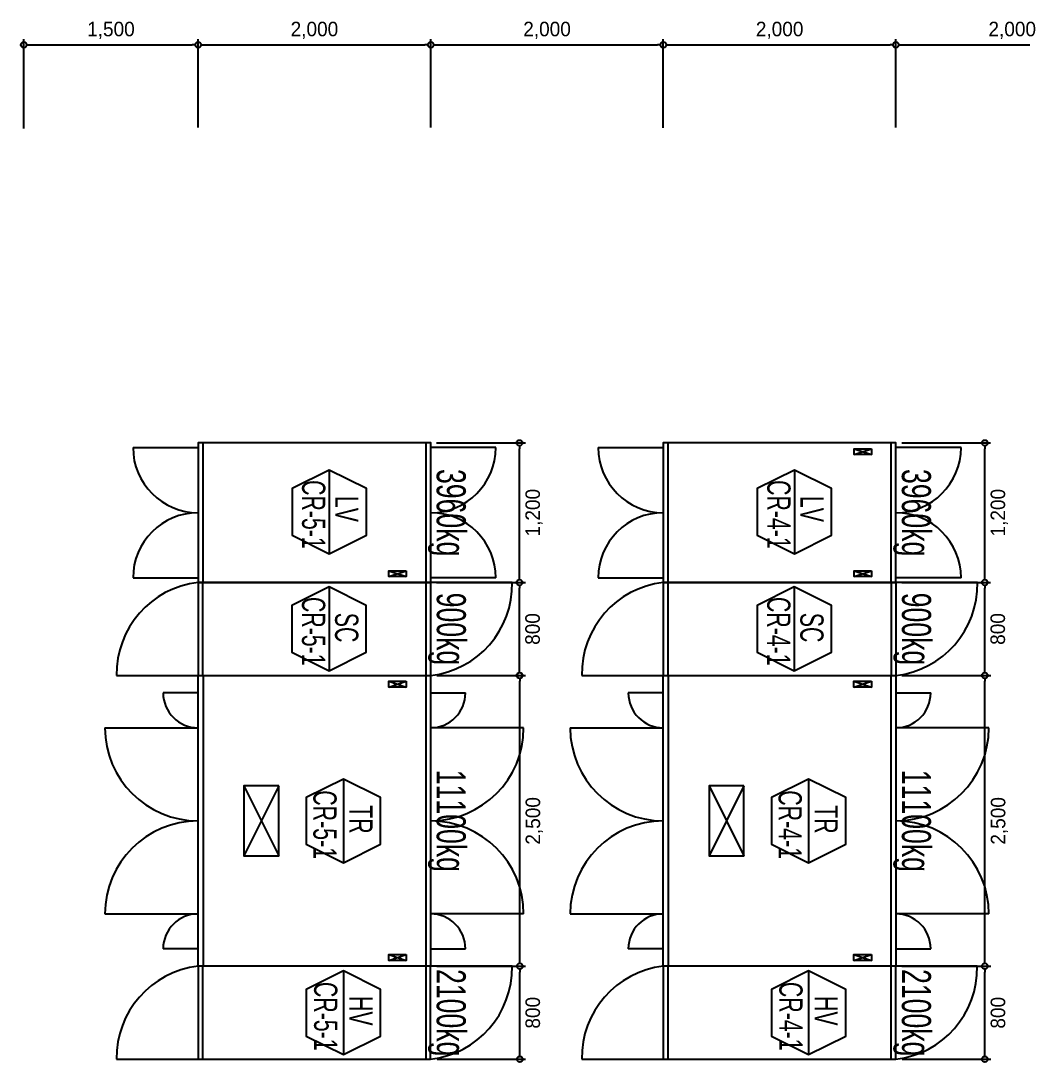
# Model space of a CAD drawing. Header units: millimetres. Extents: x 89978 to 501025, y -351975 to 837171.
# Drawn here: x 284076 to 292686, y 742977 to 751931 of the extents above; entities that cross this region are included whole.
import ezdxf
from ezdxf.enums import TextEntityAlignment as Align

# ---------------------------------------------------------------- set-up
doc = ezdxf.new("R2010")
doc.units = ezdxf.units.MM
doc.header["$LTSCALE"] = 150
doc.layers.get('Defpoints').update_dxf_attribs({"color": 150})
for name, color, linetype in [('------00 Switch Gear', 3, 'Continuous'), ('------00 Switch Gear_Number', 1, 'Continuous'), ('-----36 Dimension', 1, 'Continuous'), ('20251030_전기하중검토', 241, 'Continuous')]:
    doc.layers.add(name, color=color, linetype=linetype)
doc.layers.add('NOPLOT', color=191, linetype='Continuous', plot=False)
doc.styles.add('ELEC', font='')
doc.styles.get('ELEC').set_extended_font_data('Dotum')
doc.dimstyles.new('ELEC', dxfattribs={"dimscale": 100, "dimtxt": 2, "dimasz": 1, "dimexe": 2, "dimexo": 1, "dimgap": 1, "dimtad": 1, "dimdec": 0, "dimrnd": 0.25, "dimzin": 9, "dimdsep": 32, "dimlunit": 6, "dimtxsty": 'ELEC', "dimblk": 'Z_DOT', "dimcen": 3, "dimclrd": 7, "dimclre": 7, "dimclrt": 3, "dimadec": 0, "dimazin": 0, "dimtfac": 1, "dimtdec": 0, "dimtix": 1, "dimtmove": 2, "dimatfit": 1, "dimfxl": 1, "dimarcsym": 0})

# ---------------------------------------------------------------- blocks, each defined once
blk = doc.blocks.new('_DOTBLANK')
at = {"color": 0, "linetype": 'ByBlock'}
blk.add_line((-0.5, 0), (-1, 0), dxfattribs=at)
blk.add_circle((0, 0), 0.5, dxfattribs=at)
blk = doc.blocks.new('*D377')
at = {"layer": '-----36 Dimension', "color": 0, "lineweight": -2, "transparency": 16777216}
for p, q in [((291600.5, 751013.9, 0), (291600.5, 751774.5, 0)), ((293600.5, 751010.8, 0), (293600.5, 751774.5, 0)), ((291650.5, 751724.5, 0), (293550.5, 751724.5, 0))]:
    blk.add_line(p, q, dxfattribs=at)
at = {"layer": 'Defpoints', "color": 0, "transparency": 16777216}
for p in [(293600.5, 751724.5, 0), (291600.5, 750963.9, 0), (293600.5, 750960.8, 0)]:
    blk.add_point(p, dxfattribs=at)
at = {"layer": '-----36 Dimension', "color": 0, "lineweight": -2, "transparency": 16777216, "xscale": 50, "yscale": 50, "zscale": 50, "rotation": 180}
blk.add_blockref('_DOTBLANK', (291600.5, 751724.5, 0), dxfattribs=at)
at = {"layer": '-----36 Dimension', "color": 0, "lineweight": -2, "transparency": 16777216, "xscale": 50, "yscale": 50, "zscale": 50}
blk.add_blockref('_DOTBLANK', (293600.5, 751724.5, 0), dxfattribs=at)
at = {"layer": '-----36 Dimension', "color": 0, "transparency": 16777216, "insert": (292600.5, 751849.1, 0), "char_height": 125, "attachment_point": 5, "style": 'ELEC'}
blk.add_mtext('2,000', dxfattribs=at)
blk = doc.blocks.new('Z_DOT')
for p, q in [((0, -2), (0, 2)), ((-2, 0), (2, 0))]:
    blk.add_line(p, q)
for radius in [2.5, 1.25]:
    blk.add_circle((0, 0), radius)
blk = doc.blocks.new('*D378')
at = {"layer": '-----36 Dimension', "color": 0, "lineweight": -2, "transparency": 16777216}
for p, q in [((289600.5, 751010.8, 0), (289600.5, 751774.5, 0)), ((291600.5, 751013.9, 0), (291600.5, 751774.5, 0)), ((289650.5, 751724.5, 0), (291550.5, 751724.5, 0))]:
    blk.add_line(p, q, dxfattribs=at)
at = {"layer": 'Defpoints', "color": 0, "transparency": 16777216}
for p in [(291600.5, 751724.5, 0), (289600.5, 750960.8, 0), (291600.5, 750963.9, 0)]:
    blk.add_point(p, dxfattribs=at)
at = {"layer": '-----36 Dimension', "color": 0, "lineweight": -2, "transparency": 16777216, "xscale": 50, "yscale": 50, "zscale": 50, "rotation": 180}
blk.add_blockref('_DOTBLANK', (289600.5, 751724.5, 0), dxfattribs=at)
at = {"layer": '-----36 Dimension', "color": 0, "lineweight": -2, "transparency": 16777216, "xscale": 50, "yscale": 50, "zscale": 50}
blk.add_blockref('_DOTBLANK', (291600.5, 751724.5, 0), dxfattribs=at)
at = {"layer": '-----36 Dimension', "color": 0, "transparency": 16777216, "insert": (290600.5, 751849.1, 0), "char_height": 125, "attachment_point": 5, "style": 'ELEC'}
blk.add_mtext('2,000', dxfattribs=at)
blk = doc.blocks.new('*D379')
at = {"layer": '-----36 Dimension', "color": 0, "lineweight": -2, "transparency": 16777216}
for p, q in [((287600.5, 751013.9, 0), (287600.5, 751774.5, 0)), ((289600.5, 751010.8, 0), (289600.5, 751774.5, 0)), ((287650.5, 751724.5, 0), (289550.5, 751724.5, 0))]:
    blk.add_line(p, q, dxfattribs=at)
at = {"layer": 'Defpoints', "color": 0, "transparency": 16777216}
for p in [(289600.5, 751724.5, 0), (287600.5, 750963.9, 0), (289600.5, 750960.8, 0)]:
    blk.add_point(p, dxfattribs=at)
at = {"layer": '-----36 Dimension', "color": 0, "lineweight": -2, "transparency": 16777216, "xscale": 50, "yscale": 50, "zscale": 50, "rotation": 180}
blk.add_blockref('_DOTBLANK', (287600.5, 751724.5, 0), dxfattribs=at)
at = {"layer": '-----36 Dimension', "color": 0, "lineweight": -2, "transparency": 16777216, "xscale": 50, "yscale": 50, "zscale": 50}
blk.add_blockref('_DOTBLANK', (289600.5, 751724.5, 0), dxfattribs=at)
at = {"layer": '-----36 Dimension', "color": 0, "transparency": 16777216, "insert": (288600.5, 751849.1, 0), "char_height": 125, "attachment_point": 5, "style": 'ELEC'}
blk.add_mtext('2,000', dxfattribs=at)
blk = doc.blocks.new('*D339')
at = {"layer": '-----36 Dimension', "color": 0, "lineweight": -2, "transparency": 16777216}
for p, q in [((287650.5, 748301.6), (288414.2, 748301.6)), ((288364.2, 747151.6), (288364.2, 748251.6)), ((287653.6, 747101.6), (288414.2, 747101.6))]:
    blk.add_line(p, q, dxfattribs=at)
at = {"layer": 'Defpoints', "color": 0, "transparency": 16777216}
for p in [(287600.5, 748301.6, 0), (288364.2, 748301.6), (287603.6, 747101.6, 0)]:
    blk.add_point(p, dxfattribs=at)
at = {"layer": '-----36 Dimension', "color": 0, "lineweight": -2, "transparency": 16777216, "xscale": 50, "yscale": 50, "zscale": 50}
for p, rotation in [((288364.2, 748301.6), 90), ((288364.2, 747101.6), 270)]:
    blk.add_blockref('_DOTBLANK', p, dxfattribs=dict(at, rotation=rotation))
at = {"layer": '-----36 Dimension', "color": 0, "transparency": 16777216, "insert": (288488.8, 747701.6), "char_height": 125, "attachment_point": 5, "rotation": 90, "style": 'ELEC'}
blk.add_mtext('1,200', dxfattribs=at)
blk = doc.blocks.new('*D340')
at = {"layer": '-----36 Dimension', "color": 0, "lineweight": -2, "transparency": 16777216}
for p, q in [((287650.5, 747101.6), (288414.2, 747101.6)), ((288364.2, 746351.6), (288364.2, 747051.6)), ((287653.6, 746301.6), (288414.2, 746301.6))]:
    blk.add_line(p, q, dxfattribs=at)
at = {"layer": 'Defpoints', "color": 0, "transparency": 16777216}
for p in [(287600.5, 747101.6, 0), (288364.2, 747101.6), (287603.6, 746301.6, 0)]:
    blk.add_point(p, dxfattribs=at)
at = {"layer": '-----36 Dimension', "color": 0, "lineweight": -2, "transparency": 16777216, "xscale": 50, "yscale": 50, "zscale": 50}
for p, rotation in [((288364.2, 747101.6), 90), ((288364.2, 746301.6), 270)]:
    blk.add_blockref('_DOTBLANK', p, dxfattribs=dict(at, rotation=rotation))
at = {"layer": '-----36 Dimension', "color": 0, "transparency": 16777216, "insert": (288476.8, 746701.6), "char_height": 125, "attachment_point": 5, "rotation": 90, "style": 'ELEC'}
blk.add_mtext('800', dxfattribs=at)
blk = doc.blocks.new('*D341')
at = {"layer": '-----36 Dimension', "color": 0, "lineweight": -2, "transparency": 16777216}
for p, q in [((287652, 746301.6, 0), (288415.8, 746301.6, 0)), ((288365.8, 743851.6, 0), (288365.8, 746251.6, 0)), ((287655.2, 743801.6, 0), (288415.8, 743801.6, 0))]:
    blk.add_line(p, q, dxfattribs=at)
at = {"layer": 'Defpoints', "color": 0, "transparency": 16777216}
for p in [(287602, 746301.6, 0), (288365.8, 746301.6, 0), (287605.2, 743801.6, 0)]:
    blk.add_point(p, dxfattribs=at)
at = {"layer": '-----36 Dimension', "color": 0, "lineweight": -2, "transparency": 16777216, "xscale": 50, "yscale": 50, "zscale": 50}
for p, rotation in [((288365.8, 746301.6, 0), 90), ((288365.8, 743801.6, 0), 270)]:
    blk.add_blockref('_DOTBLANK', p, dxfattribs=dict(at, rotation=rotation))
at = {"layer": '-----36 Dimension', "color": 0, "transparency": 16777216, "insert": (288490.4, 745051.6, 0), "char_height": 125, "attachment_point": 5, "rotation": 90, "style": 'ELEC'}
blk.add_mtext('2,500', dxfattribs=at)
blk = doc.blocks.new('*D342')
at = {"layer": '-----36 Dimension', "color": 0, "lineweight": -2, "transparency": 16777216}
for p, q in [((287652, 743801.6, 0), (288415.8, 743801.6, 0)), ((288365.8, 743051.6, 0), (288365.8, 743751.6, 0)), ((287655.2, 743001.6, 0), (288415.8, 743001.6, 0))]:
    blk.add_line(p, q, dxfattribs=at)
at = {"layer": 'Defpoints', "color": 0, "transparency": 16777216}
for p in [(287602, 743801.6, 0), (288365.8, 743801.6, 0), (287605.2, 743001.6, 0)]:
    blk.add_point(p, dxfattribs=at)
at = {"layer": '-----36 Dimension', "color": 0, "lineweight": -2, "transparency": 16777216, "xscale": 50, "yscale": 50, "zscale": 50}
for p, rotation in [((288365.8, 743801.6, 0), 90), ((288365.8, 743001.6, 0), 270)]:
    blk.add_blockref('_DOTBLANK', p, dxfattribs=dict(at, rotation=rotation))
at = {"layer": '-----36 Dimension', "color": 0, "transparency": 16777216, "insert": (288478.4, 743401.6, 0), "char_height": 125, "attachment_point": 5, "rotation": 90, "style": 'ELEC'}
blk.add_mtext('800', dxfattribs=at)
blk = doc.blocks.new('*D345')
at = {"layer": '-----36 Dimension', "color": 0, "lineweight": -2, "transparency": 16777216}
for p, q in [((291650.5, 748301.6), (292414.2, 748301.6)), ((292364.2, 747151.6), (292364.2, 748251.6)), ((291653.6, 747101.6), (292414.2, 747101.6))]:
    blk.add_line(p, q, dxfattribs=at)
at = {"layer": 'Defpoints', "color": 0, "transparency": 16777216}
for p in [(291600.5, 748301.6, 0), (292364.2, 748301.6), (291603.6, 747101.6, 0)]:
    blk.add_point(p, dxfattribs=at)
at = {"layer": '-----36 Dimension', "color": 0, "lineweight": -2, "transparency": 16777216, "xscale": 50, "yscale": 50, "zscale": 50}
for p, rotation in [((292364.2, 748301.6), 90), ((292364.2, 747101.6), 270)]:
    blk.add_blockref('_DOTBLANK', p, dxfattribs=dict(at, rotation=rotation))
at = {"layer": '-----36 Dimension', "color": 0, "transparency": 16777216, "insert": (292488.8, 747701.6), "char_height": 125, "attachment_point": 5, "rotation": 90, "style": 'ELEC'}
blk.add_mtext('1,200', dxfattribs=at)
blk = doc.blocks.new('*D346')
at = {"layer": '-----36 Dimension', "color": 0, "lineweight": -2, "transparency": 16777216}
for p, q in [((291650.5, 747101.6), (292414.2, 747101.6)), ((292364.2, 746351.6), (292364.2, 747051.6)), ((291653.6, 746301.6), (292414.2, 746301.6))]:
    blk.add_line(p, q, dxfattribs=at)
at = {"layer": 'Defpoints', "color": 0, "transparency": 16777216}
for p in [(291600.5, 747101.6, 0), (292364.2, 747101.6), (291603.6, 746301.6, 0)]:
    blk.add_point(p, dxfattribs=at)
at = {"layer": '-----36 Dimension', "color": 0, "lineweight": -2, "transparency": 16777216, "xscale": 50, "yscale": 50, "zscale": 50}
for p, rotation in [((292364.2, 747101.6), 90), ((292364.2, 746301.6), 270)]:
    blk.add_blockref('_DOTBLANK', p, dxfattribs=dict(at, rotation=rotation))
at = {"layer": '-----36 Dimension', "color": 0, "transparency": 16777216, "insert": (292476.8, 746701.6), "char_height": 125, "attachment_point": 5, "rotation": 90, "style": 'ELEC'}
blk.add_mtext('800', dxfattribs=at)
blk = doc.blocks.new('*D347')
at = {"layer": '-----36 Dimension', "color": 0, "lineweight": -2, "transparency": 16777216}
for p, q in [((291652, 746301.6), (292415.8, 746301.6)), ((292365.8, 743851.6), (292365.8, 746251.6)), ((291655.2, 743801.6), (292415.8, 743801.6))]:
    blk.add_line(p, q, dxfattribs=at)
at = {"layer": 'Defpoints', "color": 0, "transparency": 16777216}
for p in [(291602, 746301.6, 0), (292365.8, 746301.6), (291605.2, 743801.6, 0)]:
    blk.add_point(p, dxfattribs=at)
at = {"layer": '-----36 Dimension', "color": 0, "lineweight": -2, "transparency": 16777216, "xscale": 50, "yscale": 50, "zscale": 50}
for p, rotation in [((292365.8, 746301.6), 90), ((292365.8, 743801.6), 270)]:
    blk.add_blockref('_DOTBLANK', p, dxfattribs=dict(at, rotation=rotation))
at = {"layer": '-----36 Dimension', "color": 0, "transparency": 16777216, "insert": (292490.4, 745051.6), "char_height": 125, "attachment_point": 5, "rotation": 90, "style": 'ELEC'}
blk.add_mtext('2,500', dxfattribs=at)
blk = doc.blocks.new('*D348')
at = {"layer": '-----36 Dimension', "color": 0, "lineweight": -2, "transparency": 16777216}
for p, q in [((291652, 743801.6), (292415.8, 743801.6)), ((292365.8, 743051.6), (292365.8, 743751.6)), ((291655.2, 743001.6), (292415.8, 743001.6))]:
    blk.add_line(p, q, dxfattribs=at)
at = {"layer": 'Defpoints', "color": 0, "transparency": 16777216}
for p in [(291602, 743801.6, 0), (292365.8, 743801.6), (291605.2, 743001.6, 0)]:
    blk.add_point(p, dxfattribs=at)
at = {"layer": '-----36 Dimension', "color": 0, "lineweight": -2, "transparency": 16777216, "xscale": 50, "yscale": 50, "zscale": 50}
for p, rotation in [((292365.8, 743801.6), 90), ((292365.8, 743001.6), 270)]:
    blk.add_blockref('_DOTBLANK', p, dxfattribs=dict(at, rotation=rotation))
at = {"layer": '-----36 Dimension', "color": 0, "transparency": 16777216, "insert": (292478.4, 743401.6), "char_height": 125, "attachment_point": 5, "rotation": 90, "style": 'ELEC'}
blk.add_mtext('800', dxfattribs=at)
blk = doc.blocks.new('*D356')
at = {"layer": '-----36 Dimension', "color": 0, "lineweight": -2, "transparency": 16777216}
for p, q in [((285600.5, 751013.9, 0), (285600.5, 751774.5, 0)), ((287600.5, 751013.9, 0), (287600.5, 751774.5, 0)), ((285650.5, 751724.5, 0), (287550.5, 751724.5, 0))]:
    blk.add_line(p, q, dxfattribs=at)
at = {"layer": 'Defpoints', "color": 0, "transparency": 16777216}
for p in [(287600.5, 751724.5, 0), (285600.5, 750963.9, 0), (287600.5, 750963.9, 0)]:
    blk.add_point(p, dxfattribs=at)
at = {"layer": '-----36 Dimension', "color": 0, "lineweight": -2, "transparency": 16777216, "xscale": 50, "yscale": 50, "zscale": 50, "rotation": 180}
blk.add_blockref('_DOTBLANK', (285600.5, 751724.5, 0), dxfattribs=at)
at = {"layer": '-----36 Dimension', "color": 0, "lineweight": -2, "transparency": 16777216, "xscale": 50, "yscale": 50, "zscale": 50}
blk.add_blockref('_DOTBLANK', (287600.5, 751724.5, 0), dxfattribs=at)
at = {"layer": '-----36 Dimension', "color": 0, "transparency": 16777216, "insert": (286600.5, 751849.1, 0), "char_height": 125, "attachment_point": 5, "style": 'ELEC'}
blk.add_mtext('2,000', dxfattribs=at)
blk = doc.blocks.new('*D359')
at = {"layer": '-----36 Dimension', "color": 0, "lineweight": -2, "transparency": 16777216}
for p, q in [((284101, 751006), (284101, 751774.5)), ((285600.5, 751013.9), (285600.5, 751774.5)), ((284151, 751724.5), (285550.5, 751724.5))]:
    blk.add_line(p, q, dxfattribs=at)
at = {"layer": 'Defpoints', "color": 0, "transparency": 16777216}
for p in [(285600.5, 751724.5), (284101, 750956, 0), (285600.5, 750963.9)]:
    blk.add_point(p, dxfattribs=at)
at = {"layer": '-----36 Dimension', "color": 0, "lineweight": -2, "transparency": 16777216, "xscale": 50, "yscale": 50, "zscale": 50, "rotation": 180}
blk.add_blockref('_DOTBLANK', (284101, 751724.5), dxfattribs=at)
at = {"layer": '-----36 Dimension', "color": 0, "lineweight": -2, "transparency": 16777216, "xscale": 50, "yscale": 50, "zscale": 50}
blk.add_blockref('_DOTBLANK', (285600.5, 751724.5), dxfattribs=at)
at = {"layer": '-----36 Dimension', "color": 0, "transparency": 16777216, "insert": (284850.7, 751849.1), "char_height": 125, "attachment_point": 5, "style": 'ELEC'}
blk.add_mtext('1,500', dxfattribs=at)

msp = doc.modelspace()

# ---------------------------------------------------------------- linework, layer by layer
at = {"layer": '------00 Switch Gear'}
for p, q in [((285040.5, 748261.6, 0), (285600.5, 748261.6, 0)), ((285642.5, 747101.6, 0), (285642.5, 748301.6, 0)), ((287560.5, 747101.6, 0), (287560.5, 748301.6, 0)), ((288160.5, 748261.6, 0), (287600.5, 748261.6, 0)), ((289040.5, 748261.6, 0), (289600.5, 748261.6, 0)), ((289642.5, 747101.6, 0), (289642.5, 748301.6, 0)), ((291240.5, 748251.6, 0), (291390.5, 748201.6, 0)), ((291240.5, 748201.6, 0), (291390.5, 748251.6, 0)), ((291560.5, 747101.6, 0), (291560.5, 748301.6, 0)), ((292160.5, 748261.6, 0), (291600.5, 748261.6, 0)), ((287240.5, 747201.6, 0), (287390.5, 747151.6, 0)), ((287240.5, 747151.6, 0), (287390.5, 747201.6, 0)), ((291240.5, 747201.6, 0), (291390.5, 747151.6, 0)), ((291240.5, 747151.6, 0), (291390.5, 747201.6, 0)), ((285040.5, 747141.6, 0), (285600.5, 747141.6, 0)), ((285639.5, 747101.6, 0), (285639.5, 746301.6, 0)), ((287559.5, 747101.6, 0), (287559.5, 746301.6, 0)), ((288160.5, 747141.6, 0), (287600.5, 747141.6, 0)), ((288301.5, 747101.6, 0), (287601.5, 747101.6, 0)), ((289040.5, 747141.6, 0), (289600.5, 747141.6, 0)), ((289639.5, 747101.6, 0), (289639.5, 746301.6, 0)), ((291559.5, 747101.6, 0), (291559.5, 746301.6, 0)), ((292160.5, 747141.6, 0), (291600.5, 747141.6, 0)), ((292301.5, 747101.6, 0), (291601.5, 747101.6, 0)), ((284899.5, 746301.6, 0), (285599.5, 746301.6, 0)), ((285643.5, 746301.6, 0), (285643.5, 743801.6, 0)), ((287557.5, 746301.6, 0), (287557.5, 743801.6, 0)), ((288899.5, 746301.6, 0), (289599.5, 746301.6, 0)), ((289643.5, 746301.6, 0), (289643.5, 743801.6, 0)), ((291557.5, 746301.6, 0), (291557.5, 743801.6, 0)), ((287239.5, 746251.6, 0), (287389.5, 746201.6, 0)), ((287239.5, 746201.6, 0), (287389.5, 746251.6, 0)), ((287239.5, 746251.6, 0), (287389.5, 746201.6, 0)), ((287239.5, 746201.6, 0), (287389.5, 746251.6, 0)), ((291239.5, 746251.6, 0), (291389.5, 746201.6, 0)), ((291239.5, 746201.6, 0), (291389.5, 746251.6, 0)), ((285599.5, 746151.6, 0), (285299.5, 746151.6, 0)), ((287599.5, 746151.6, 0), (287899.5, 746151.6, 0)), ((289599.5, 746151.6, 0), (289299.5, 746151.6, 0)), ((291599.5, 746151.6, 0), (291899.5, 746151.6, 0)), ((284799.5, 745851.6, 0), (285599.5, 745851.6, 0)), ((288399.5, 745851.6, 0), (287599.5, 745851.6, 0)), ((288799.5, 745851.6, 0), (289599.5, 745851.6, 0)), ((292399.5, 745851.6, 0), (291599.5, 745851.6, 0)), ((284799.5, 744251.6, 0), (285599.5, 744251.6, 0)), ((288399.5, 744251.6, 0), (287599.5, 744251.6, 0)), ((288799.5, 744251.6, 0), (289599.5, 744251.6, 0)), ((292399.5, 744251.6, 0), (291599.5, 744251.6, 0)), ((285599.5, 743951.6, 0), (285299.5, 743951.6, 0)), ((287599.5, 743951.6, 0), (287899.5, 743951.6, 0)), ((289599.5, 743951.6, 0), (289299.5, 743951.6, 0)), ((291599.5, 743951.6, 0), (291899.5, 743951.6, 0)), ((287239.5, 743901.6, 0), (287389.5, 743851.6, 0)), ((287239.5, 743851.6, 0), (287389.5, 743901.6, 0)), ((291239.5, 743901.6, 0), (291389.5, 743851.6, 0)), ((291239.5, 743851.6, 0), (291389.5, 743901.6, 0)), ((285639.5, 743801.6, 0), (285639.5, 743001.6, 0)), ((287557.5, 743801.6, 0), (287557.5, 743001.6, 0)), ((288299.5, 743801.6, 0), (287599.5, 743801.6, 0)), ((289639.5, 743801.6, 0), (289639.5, 743001.6, 0)), ((291557.5, 743801.6, 0), (291557.5, 743001.6, 0)), ((292299.5, 743801.6, 0), (291599.5, 743801.6, 0)), ((284899.5, 743001.6, 0), (285599.5, 743001.6, 0)), ((288899.5, 743001.6, 0), (289599.5, 743001.6, 0))]:
    msp.add_line(p, q, dxfattribs=at)
at = {"layer": '------00 Switch Gear', "elevation": 0}
for points in [[(287600.5, 747101.6), (287600.5, 748301.6), (285600.5, 748301.6), (285600.5, 747101.6)], [(291600.5, 747101.6), (291600.5, 748301.6), (289600.5, 748301.6), (289600.5, 747101.6)], [(291390.5, 748251.6), (291390.5, 748201.6), (291240.5, 748201.6), (291240.5, 748251.6)], [(287390.5, 747201.6), (287390.5, 747151.6), (287240.5, 747151.6), (287240.5, 747201.6)], [(291390.5, 747201.6), (291390.5, 747151.6), (291240.5, 747151.6), (291240.5, 747201.6)], [(285599.5, 747101.6), (285599.5, 746301.6), (287601.5, 746301.6), (287601.5, 747101.6)], [(289599.5, 747101.6), (289599.5, 746301.6), (291601.5, 746301.6), (291601.5, 747101.6)], [(287599.5, 746301.6), (287599.5, 743801.6), (285599.5, 743801.6), (285599.5, 746301.6)], [(291599.5, 746301.6), (291599.5, 743801.6), (289599.5, 743801.6), (289599.5, 746301.6)], [(287389.5, 746251.6), (287389.5, 746201.6), (287239.5, 746201.6), (287239.5, 746251.6)], [(287389.5, 746251.6), (287389.5, 746201.6), (287239.5, 746201.6), (287239.5, 746251.6)], [(291389.5, 746251.6), (291389.5, 746201.6), (291239.5, 746201.6), (291239.5, 746251.6)], [(287389.5, 743901.6), (287389.5, 743851.6), (287239.5, 743851.6), (287239.5, 743901.6)], [(291389.5, 743901.6), (291389.5, 743851.6), (291239.5, 743851.6), (291239.5, 743901.6)], [(285599.5, 743801.6), (285599.5, 743001.6), (287599.5, 743001.6), (287599.5, 743801.6)], [(289599.5, 743801.6), (289599.5, 743001.6), (291599.5, 743001.6), (291599.5, 743801.6)]]:
    msp.add_lwpolyline(points, close=True, dxfattribs=at)
at = {"layer": '------00 Switch Gear'}
for centre, radius, start, end in [((285600.5, 748261.6, 0), 560, 180, 270), ((287600.5, 748261.6, 0), 560, 270, 0), ((289600.5, 748261.6, 0), 560, 180, 270), ((291600.5, 748261.6, 0), 560, 270, 0), ((285600.5, 747141.6, 0), 560, 90, 180), ((287600.5, 747141.6, 0), 560, 0, 90), ((289600.5, 747141.6, 0), 560, 90, 180), ((291600.5, 747141.6, 0), 560, 0, 90), ((285690.8, 746315.4, 0), 791.5, 96.62652, 181.00162), ((287510.1, 747087.8, 0), 791.5, 276.62652, 1.00162), ((289690.8, 746315.4, 0), 791.5, 96.62652, 181.00162), ((291510.1, 747087.8, 0), 791.5, 276.62652, 1.00162), ((285599.5, 746151.6, 0), 300, 180, 270), ((287599.5, 746151.6, 0), 300, 270, 0), ((289599.5, 746151.6, 0), 300, 180, 270), ((291599.5, 746151.6, 0), 300, 270, 0), ((285599.5, 745851.6, 0), 800, 180, 270), ((287599.5, 745851.6, 0), 800, 270, 0), ((289599.5, 745851.6, 0), 800, 180, 270), ((291599.5, 745851.6, 0), 800, 270, 0), ((285599.5, 744251.6, 0), 800, 90, 180), ((287599.5, 744251.6, 0), 800, 0, 90), ((289599.5, 744251.6, 0), 800, 90, 180), ((291599.5, 744251.6, 0), 800, 0, 90), ((285599.5, 743951.6, 0), 300, 90, 180), ((287599.5, 743951.6, 0), 300, 0, 90), ((289599.5, 743951.6, 0), 300, 90, 180), ((291599.5, 743951.6, 0), 300, 0, 90), ((285690.8, 743015.4, 0), 791.5, 96.62652, 181.00162), ((287508.1, 743787.8, 0), 791.5, 276.62652, 1.00162), ((289690.8, 743015.4, 0), 791.5, 96.62652, 181.00162), ((291508.1, 743787.8, 0), 791.5, 276.62652, 1.00162)]:
    msp.add_arc(centre, radius, start, end, dxfattribs=at)
at = {"layer": '------00 Switch Gear_Number', "color": 1, "elevation": 0}
for points in [[(286727.7, 748067.8), (286727.7, 747347.8), (287047.7, 747507.4), (287047.7, 747908.2), (286727.7, 748067.8), (286407.7, 747908.2), (286407.7, 747507.4), (286727.7, 747347.8)], [(290727.7, 748067.8), (290727.7, 747347.8), (291047.7, 747507.4), (291047.7, 747908.2), (290727.7, 748067.8), (290407.7, 747908.2), (290407.7, 747507.4), (290727.7, 747347.8)], [(286726.7, 747062.7), (286726.7, 746342.7), (287046.7, 746502.4), (287046.7, 746903.1), (286726.7, 747062.7), (286406.7, 746903.1), (286406.7, 746502.4), (286726.7, 746342.7)], [(290726.7, 747062.7), (290726.7, 746342.7), (291046.7, 746502.4), (291046.7, 746903.1), (290726.7, 747062.7), (290406.7, 746903.1), (290406.7, 746502.4), (290726.7, 746342.7)], [(286849.5, 745411.6), (286849.5, 744691.6), (287169.5, 744851.2), (287169.5, 745251.9), (286849.5, 745411.6), (286529.5, 745251.9), (286529.5, 744851.2), (286849.5, 744691.6)], [(290849.5, 745411.6), (290849.5, 744691.6), (291169.5, 744851.2), (291169.5, 745251.9), (290849.5, 745411.6), (290529.5, 745251.9), (290529.5, 744851.2), (290849.5, 744691.6)], [(286849.5, 743761.6), (286849.5, 743041.6), (287169.5, 743201.2), (287169.5, 743601.9), (286849.5, 743761.6), (286529.5, 743601.9), (286529.5, 743201.2), (286849.5, 743041.6)], [(290849.5, 743761.6), (290849.5, 743041.6), (291169.5, 743201.2), (291169.5, 743601.9), (290849.5, 743761.6), (290529.5, 743601.9), (290529.5, 743201.2), (290849.5, 743041.6)]]:
    msp.add_lwpolyline(points, dxfattribs=at)
at = {"layer": 'NOPLOT'}
for p, q in [((286293.5, 745351.6, 0), (285993.5, 744751.6, 0)), ((285993.5, 745351.6, 0), (286293.5, 744751.6, 0)), ((290293.5, 745351.6, 0), (289993.5, 744751.6, 0)), ((289993.5, 745351.6, 0), (290293.5, 744751.6, 0))]:
    msp.add_line(p, q, dxfattribs=at)
at = {"layer": 'NOPLOT', "elevation": 0}
for points in [[(286293.5, 745351.6), (285993.5, 745351.6), (285993.5, 744751.6), (286293.5, 744751.6)], [(290293.5, 745351.6), (289993.5, 745351.6), (289993.5, 744751.6), (290293.5, 744751.6)]]:
    msp.add_lwpolyline(points, close=True, dxfattribs=at)

# ---------------------------------------------------------------- texts
at = {"layer": '------00 Switch Gear_Number', "color": 0, "style": 'ELEC', "width": 0.7}
for s, p in [('CR-5-1', (286594.3, 747687, 0)), ('CR-4-1', (290594.3, 747687, 0)), ('LV', (286879, 747733.8, 0)), ('LV', (290879, 747733.8, 0)), ('CR-5-1', (286593.3, 746681.9, 0)), ('CR-4-1', (290593.3, 746681.9, 0)), ('SC', (286878, 746713.7, 0)), ('SC', (290878, 746713.7, 0)), ('CR-5-1', (286691.2, 745019.1, 0)), ('CR-4-1', (290691.2, 745019.1, 0)), ('TR', (287000.7, 745063.8, 0)), ('TR', (291000.7, 745063.8, 0)), ('CR-5-1', (286697.8, 743371.5, 0)), ('CR-4-1', (290697.8, 743371.5, 0)), ('HV', (287000.6, 743418.3, 0)), ('HV', (291000.6, 743418.3, 0))]:
    msp.add_text(s, height=200, rotation=270, dxfattribs=at).set_placement(p, align=Align.MIDDLE_CENTER)
at = {"layer": '20251030_전기하중검토', "style": 'ELEC', "width": 0.7}
for s, p in [('3960kg', (287745.5, 747701.9, 0)), ('3960kg', (291745.5, 747701.9, 0)), ('900kg', (287746.5, 746701.9, 0)), ('900kg', (291746.5, 746701.9, 0)), ('11100kg', (287745.5, 745051.9, 0)), ('11100kg', (291745.5, 745051.9, 0)), ('2100kg', (287745.5, 743401.9, 0)), ('2100kg', (291745.5, 743401.9, 0))]:
    msp.add_text(s, height=250, rotation=270, dxfattribs=at).set_placement(p, align=Align.MIDDLE)

# ---------------------------------------------------------------- dimensions: what is measured, and where the dimension line sits
at = {"layer": '-----36 Dimension'}
for base, p1, p2, angle, picture, middle in [((285600.4561, 751724.5006, 0), (284101, 750955.9902), (285600.4561, 750963.9248, 0), 180, '*D359', (284850.7281, 751849.1275, 0)), ((287600.5, 751724.5, 0), (285600.5, 750963.9, 0), (287600.5, 750963.9, 0), 180, '*D356', (286600.5, 751849.1, 0)), ((289600.5, 751724.5, 0), (287600.5, 750963.9, 0), (289600.5, 750960.8, 0), 180, '*D379', (288600.5, 751849.1, 0)), ((291600.5, 751724.5, 0), (289600.5, 750960.8, 0), (291600.5, 750963.9, 0), 180, '*D378', (290600.5, 751849.1, 0)), ((293600.5, 751724.5, 0), (291600.5, 750963.9, 0), (293600.5, 750960.8, 0), 180, '*D377', (292600.5, 751849.1, 0)), ((288364.2, 748301.6, 0), (287603.6, 747101.6, 0), (287600.5, 748301.6, 0), 270, '*D339', (288488.8, 747701.6, 0)), ((292364.2, 748301.6, 0), (291603.6, 747101.6, 0), (291600.5, 748301.6, 0), 270, '*D345', (292488.8, 747701.6, 0)), ((288364.2, 747101.6, 0), (287603.6, 746301.6, 0), (287600.5, 747101.6, 0), 270, '*D340', (288476.8, 746701.6, 0)), ((292364.2, 747101.6, 0), (291603.6, 746301.6, 0), (291600.5, 747101.6, 0), 270, '*D346', (292476.8, 746701.6, 0)), ((288365.8, 746301.6, 0), (287605.2, 743801.6, 0), (287602, 746301.6, 0), 270, '*D341', (288490.4, 745051.6, 0)), ((292365.8, 746301.6, 0), (291605.2, 743801.6, 0), (291602, 746301.6, 0), 270, '*D347', (292490.4, 745051.6, 0)), ((288365.8, 743801.6, 0), (287605.2, 743001.6, 0), (287602, 743801.6, 0), 270, '*D342', (288478.4, 743401.6, 0)), ((292365.8, 743801.6, 0), (291605.2, 743001.6, 0), (291602, 743801.6, 0), 270, '*D348', (292478.4, 743401.6, 0))]:
    dim = msp.add_linear_dim(base=base, p1=p1, p2=p2, angle=angle, dimstyle='ELEC', override={"dimscale": 50, "dimtxt": 2.5, "dimexe": 1, "dimtad": 2, "dimtxsty": 'ELEC', "dimblk1": 'DOTBLANK', "dimblk2": 'DOTBLANK', "dimsah": 1, "dimclrd": 0, "dimclre": 0, "dimclrt": 0}, dxfattribs=at)
    dim.commit()
    dim.dimension.update_dxf_attribs({"geometry": picture, "text_midpoint": middle})

doc.saveas('drawing.dxf')
